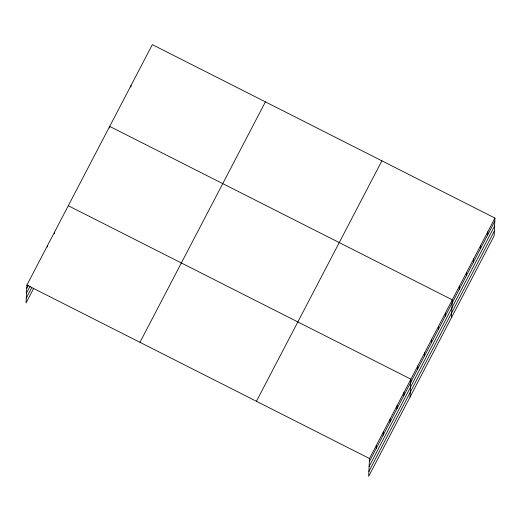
<?xml version="1.0" encoding="UTF-8"?>
<svg xmlns="http://www.w3.org/2000/svg" width="521" height="521" viewBox="0 0 521 521"><rect width="100%" height="100%" fill="white"/><g stroke="black" fill="none" stroke-linecap="round" stroke-linejoin="round"><path stroke-width="0.78" d="M494.95 218.071L369.5 458.519L368.653 476.37L494.11 235.922L494.95 218.071L152.347 44.63L26.89 285.078L26.05 302.929L33.676 288.308M47.515 246.987L47.593 245.404M54.418 233.766L54.49 232.177M109.618 127.964L109.69 126.382L452.293 299.822L451.453 317.673M130.94 87.092L131.018 85.509M376.247 448.464L376.396 445.299M383.15 435.237L383.3 432.072M390.047 422.017L390.196 418.845M396.95 408.79L397.1 405.625M403.847 395.563L403.996 392.398M410.053 397.022L410.9 379.171L68.29 205.73M417.647 369.115L417.796 365.95M424.55 355.889L424.693 352.724M431.447 342.668L431.596 339.497M438.35 329.441L438.493 326.276M445.247 316.221L445.396 313.049M459.255 289.37L459.405 286.198M466.367 275.739L466.516 272.574M473.472 262.115L473.622 258.95M480.583 248.491L480.733 245.326M487.689 234.867L487.838 231.695M26.74 288.243L28.193 285.462M26.512 293.089L30.146 286.133M26.278 298.084L31.729 287.644M139.954 342.317L265.404 101.869M256.436 401.287L381.893 160.839M369.35 461.691L494.8 221.243M369.122 466.536L494.572 226.088M368.881 471.525L494.338 231.077M26.89 285.078L369.5 458.519"/></g></svg>
